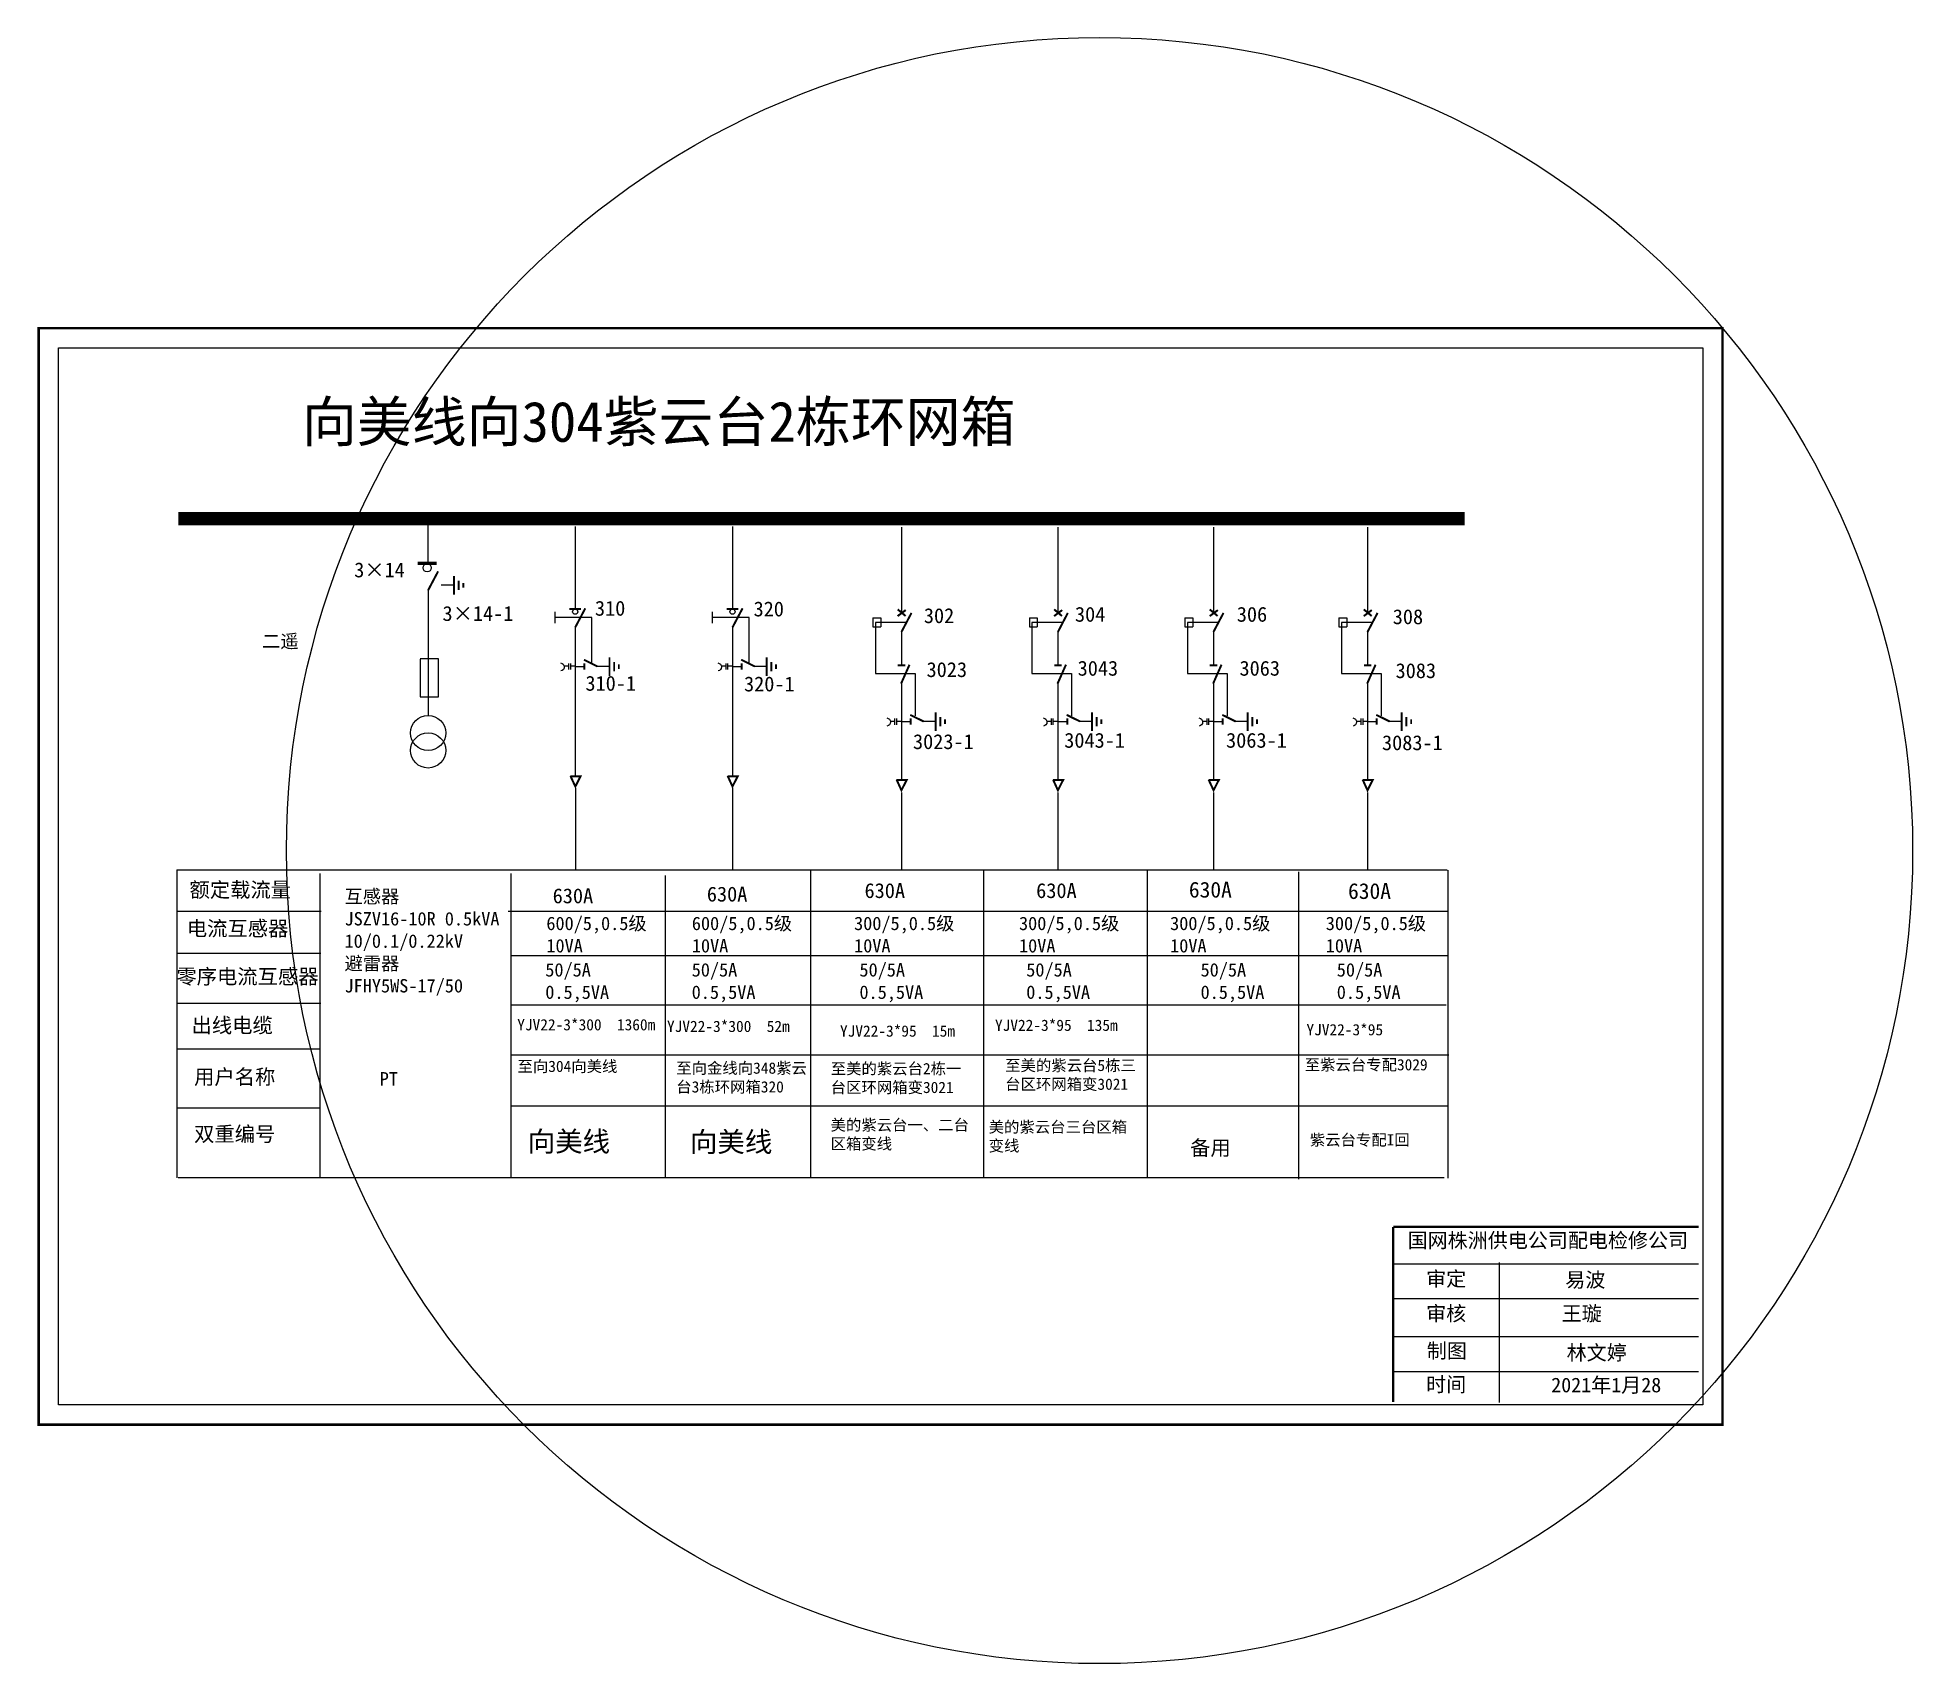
# Model space of a CAD drawing. Extents: x 1760 to 1899, y -315 to -194.
import ezdxf

# ---------------------------------------------------------------- set-up
doc = ezdxf.new("R2010")
doc.units = 0
doc.header["$LTSCALE"] = 0.774411
doc.linetypes.add('ACAD_ISO02W100', pattern=[15, 12, -3])
doc.linetypes.add('CENTER', pattern=[50.8, 31.75, -6.35, 6.35, -6.35])
doc.layers.get('0').update_dxf_attribs({"linetype": 'CONTINUOUS'})
doc.layers.add('2', color=7, linetype='CONTINUOUS')
doc.styles.add('hztxt_txtstyle_0.00_0_0', font='simkai.ttf')
doc.styles.add('hztxt_txtstyle_2.70_0_0', font='simkai.ttf', dxfattribs={"height": 2.7})
doc.styles.add('KaiTi_GB2312_txtstyle_1.09_0_0', font='KTGB2312.ttf', dxfattribs={"height": 1.0944})
doc.styles.add('字体', font='KTGB2312.ttf', dxfattribs={"height": 2.5})

# ---------------------------------------------------------------- blocks, each defined once
blk = doc.blocks.new('JD')
for points in [[(-2, 0.2), (-2, -0.2), (2, 0.2), (2, -0.2)], [(1, -1.2), (1, -0.8), (-1, -1.2), (-1, -0.8)], [(-0.5, -1.8), (-0.5, -2.2), (0.5, -1.8), (0.5, -2.2)]]:
    blk.add_trace(points)

msp = doc.modelspace()

# ---------------------------------------------------------------- linework, layer by layer
at = {"color": 0}
for p, q in [((1788.75, -229.39), (1788.75, -232.68)), ((1799.73, -229.99), (1799.73, -236.1)), ((1811.45, -229.99), (1811.45, -236.1)), ((1824.04, -230.02), (1824.04, -236.44)), ((1835.7, -230.02), (1835.7, -236.44)), ((1847.29, -230.02), (1847.29, -236.44)), ((1858.77, -230.02), (1858.77, -236.44)), ((1788.76, -234.71), (1788.76, -244.04)), ((1789.75, -234.34), (1790.69, -234.34)), ((1799.73, -237.46), (1799.73, -248.56)), ((1811.45, -237.46), (1811.45, -248.56)), ((1821.91, -236.79), (1822.51, -236.79)), ((1821.91, -236.79), (1821.91, -237.45)), ((1821.91, -237.45), (1822.51, -237.45)), ((1822.51, -236.79), (1822.51, -237.45)), ((1833.57, -236.79), (1834.16, -236.79)), ((1833.57, -236.79), (1833.57, -237.45)), ((1833.57, -237.45), (1834.16, -237.45)), ((1834.16, -236.79), (1834.16, -237.45)), ((1845.16, -236.79), (1845.76, -236.79)), ((1845.16, -236.79), (1845.16, -237.45)), ((1845.16, -237.45), (1845.76, -237.45)), ((1845.76, -236.79), (1845.76, -237.45)), ((1856.64, -236.79), (1857.24, -236.79)), ((1856.64, -236.79), (1856.64, -237.45)), ((1856.64, -237.45), (1857.24, -237.45)), ((1857.24, -236.79), (1857.24, -237.45)), ((1824.04, -237.8), (1824.04, -240.28)), ((1835.7, -237.8), (1835.7, -240.28)), ((1847.29, -237.8), (1847.29, -240.28)), ((1858.77, -237.8), (1858.77, -240.28)), ((1799.73, -240.41), (1800.42, -240.41)), ((1801.32, -240.39), (1802.27, -240.39)), ((1811.45, -240.41), (1812.14, -240.41)), ((1813.04, -240.39), (1813.98, -240.39)), ((1824.04, -241.51), (1824.04, -248.82)), ((1835.7, -241.51), (1835.7, -248.82)), ((1847.29, -241.51), (1847.29, -248.82)), ((1858.77, -241.51), (1858.77, -248.82)), ((1825.63, -244.49), (1826.57, -244.49)), ((1837.29, -244.49), (1838.23, -244.49)), ((1848.89, -244.49), (1849.83, -244.49)), ((1860.36, -244.49), (1861.3, -244.49)), ((1824.04, -244.51), (1824.73, -244.51)), ((1835.7, -244.51), (1836.39, -244.51)), ((1847.29, -244.51), (1847.98, -244.51)), ((1858.77, -244.51), (1859.46, -244.51)), ((1780.81, -258.67), (1770.1, -258.67)), ((1780.77, -261.81), (1770.06, -261.81)), ((1780.77, -265.53), (1770.06, -265.53)), ((1780.73, -268.92), (1770.02, -268.92)), ((1780.76, -273.33), (1770.06, -273.33))]:
    msp.add_line(p, q, dxfattribs=at)
at = {"color": 0, "linetype": 'ACAD_ISO02W100'}
for p, q in [((1824.34, -237.13), (1822.1, -237.13)), ((1822.1, -237.13), (1822.1, -240.94)), ((1836, -237.13), (1833.76, -237.13)), ((1833.76, -237.13), (1833.76, -240.94)), ((1847.59, -237.13), (1845.35, -237.13)), ((1845.35, -237.13), (1845.35, -240.94)), ((1859.07, -237.13), (1856.83, -237.13)), ((1856.83, -237.13), (1856.83, -240.94)), ((1822.1, -240.94), (1825.05, -240.94)), ((1825.05, -240.94), (1825.05, -244.09)), ((1833.76, -240.94), (1836.71, -240.94)), ((1836.71, -240.94), (1836.71, -244.09)), ((1845.35, -240.94), (1848.31, -240.94)), ((1848.31, -240.94), (1848.31, -244.09)), ((1856.83, -240.94), (1859.79, -240.94)), ((1859.79, -240.94), (1859.79, -244.09))]:
    msp.add_line(p, q, dxfattribs=at)
at = {"color": 0, "linetype": 'CENTER'}
for p, q in [((1799.74, -249.46), (1799.74, -255.6)), ((1811.45, -249.46), (1811.45, -255.6)), ((1824.04, -249.8), (1824.04, -255.57)), ((1835.7, -249.8), (1835.7, -255.57)), ((1847.3, -249.8), (1847.3, -255.57)), ((1858.77, -249.8), (1858.77, -255.57))]:
    msp.add_line(p, q, dxfattribs=at)
at = {"color": 0, "linetype": 'Continuous'}
for p, q in [((1770.04, -255.58), (1864.7, -255.58)), ((1770.08, -278.53), (1770.08, -255.58)), ((1817.26, -255.63), (1817.26, -278.52)), ((1830.16, -255.63), (1830.16, -278.52)), ((1842.36, -255.64), (1842.36, -278.54)), ((1864.76, -255.6), (1864.76, -278.54)), ((1780.71, -255.83), (1780.71, -278.52)), ((1794.92, -255.83), (1794.92, -278.52)), ((1806.44, -255.98), (1806.44, -278.51)), ((1853.62, -255.72), (1853.62, -278.61)), ((1794.74, -258.65), (1864.73, -258.65)), ((1794.92, -261.94), (1864.76, -261.94)), ((1794.92, -265.63), (1864.64, -265.63)), ((1794.92, -269.36), (1864.83, -269.36)), ((1794.92, -273.15), (1864.73, -273.15)), ((1864.49, -278.53), (1770.15, -278.53)), ((1860.69, -284.93), (1883.44, -284.93)), ((1868.59, -284.82), (1868.59, -295.27)), ((1860.69, -287.52), (1883.44, -287.52)), ((1860.69, -290.35), (1883.44, -290.35)), ((1860.69, -292.94), (1883.44, -292.94))]:
    msp.add_line(p, q, dxfattribs=at)
at = {"color": 0, "linetype": 'Continuous', "const_width": 0.182}
msp.add_lwpolyline([(1759.75, -215.21), (1885.23, -215.21), (1885.23, -296.91), (1759.75, -296.91)], close=True, dxfattribs=at)
at = {"color": 0, "linetype": 'Continuous'}
msp.add_lwpolyline([(1761.23, -216.68), (1883.76, -216.68), (1883.76, -295.43), (1761.23, -295.43)], close=True, dxfattribs=at)
at = {"color": 0}
for points, const_width in [([(1770.16, -229.39), (1866, -229.39)], 0.998), ([(1788, -232.72), (1789.4, -232.72)], 0.238), ([(1788.76, -234.75), (1789.51, -233.33)], 0.15), ([(1799.29, -236.12), (1800.17, -236.12)], 0.15), ([(1799.73, -237.5), (1800.48, -236.08)], 0.15), ([(1811.01, -236.12), (1811.89, -236.12)], 0.15), ([(1811.45, -237.5), (1812.2, -236.08)], 0.15), ([(1823.76, -236.16), (1824.35, -236.65)], 0.15), ([(1835.42, -236.16), (1836, -236.65)], 0.15), ([(1847.01, -236.16), (1847.6, -236.65)], 0.15), ([(1858.49, -236.16), (1859.08, -236.65)], 0.15), ([(1823.75, -236.66), (1824.36, -236.21)], 0.15), ([(1824.04, -237.84), (1824.79, -236.42)], 0.15), ([(1835.41, -236.66), (1836.02, -236.21)], 0.15), ([(1835.7, -237.84), (1836.44, -236.42)], 0.15), ([(1847.01, -236.66), (1847.62, -236.21)], 0.15), ([(1847.29, -237.84), (1848.04, -236.42)], 0.15), ([(1858.49, -236.66), (1859.09, -236.21)], 0.15), ([(1858.77, -237.84), (1859.52, -236.42)], 0.15), ([(1800.38, -239.91), (1801.38, -240.41)], 0.15), ([(1800.42, -240.18), (1800.42, -240.64)], 0.15), ([(1812.1, -239.91), (1813.1, -240.41)], 0.15), ([(1812.14, -240.18), (1812.14, -240.64)], 0.15), ([(1823.77, -240.32), (1824.32, -240.32)], 0.15), ([(1824.01, -241.7), (1824.64, -240.28)], 0.15), ([(1835.43, -240.32), (1835.98, -240.32)], 0.15), ([(1835.67, -241.7), (1836.3, -240.28)], 0.15), ([(1847.02, -240.32), (1847.58, -240.32)], 0.15), ([(1847.26, -241.7), (1847.89, -240.28)], 0.15), ([(1858.5, -240.32), (1859.06, -240.32)], 0.15), ([(1858.74, -241.7), (1859.37, -240.28)], 0.15), ([(1824.69, -244.02), (1825.69, -244.51)], 0.15), ([(1824.73, -244.28), (1824.73, -244.74)], 0.15), ([(1836.35, -244.02), (1837.35, -244.51)], 0.15), ([(1836.39, -244.28), (1836.39, -244.74)], 0.15), ([(1847.95, -244.02), (1848.94, -244.51)], 0.15), ([(1847.98, -244.28), (1847.98, -244.74)], 0.15), ([(1859.42, -244.02), (1860.42, -244.51)], 0.15), ([(1859.46, -244.28), (1859.46, -244.74)], 0.15), ([(1799.36, -248.59), (1800.13, -248.59), (1799.74, -249.36), (1799.37, -248.57)], 0.15), ([(1811.08, -248.59), (1811.84, -248.59), (1811.45, -249.36), (1811.09, -248.57)], 0.15), ([(1823.67, -248.87), (1824.43, -248.87), (1824.04, -249.64), (1823.68, -248.85)], 0.15), ([(1835.33, -248.87), (1836.09, -248.87), (1835.7, -249.64), (1835.34, -248.85)], 0.15), ([(1846.93, -248.87), (1847.69, -248.87), (1847.3, -249.64), (1846.93, -248.85)], 0.15), ([(1858.4, -248.87), (1859.16, -248.87), (1858.77, -249.64), (1858.41, -248.85)], 0.15)]:
    msp.add_lwpolyline(points, dxfattribs=dict(at, const_width=const_width))
for points in [[(1798.22, -236.35), (1798.22, -237.18)], [(1809.94, -236.35), (1809.94, -237.18)], [(1788.17, -239.87), (1788.17, -242.67), (1789.55, -242.67), (1789.55, -239.84), (1788.17, -239.84)], [(1799.23, -240.19), (1799.23, -240.65)], [(1799.37, -240.19), (1799.37, -240.65)], [(1810.95, -240.19), (1810.95, -240.65)], [(1811.09, -240.19), (1811.09, -240.65)], [(1799.23, -240.4), (1798.91, -240.4)], [(1799.73, -240.4), (1799.37, -240.4)], [(1810.95, -240.4), (1810.63, -240.4)], [(1811.45, -240.4), (1811.09, -240.4)], [(1823.53, -244.51), (1823.22, -244.51)], [(1823.53, -244.3), (1823.53, -244.75)], [(1823.67, -244.3), (1823.67, -244.75)], [(1824.04, -244.51), (1823.67, -244.51)], [(1835.19, -244.51), (1834.88, -244.51)], [(1835.19, -244.3), (1835.19, -244.75)], [(1835.33, -244.3), (1835.33, -244.75)], [(1835.69, -244.51), (1835.33, -244.51)], [(1846.79, -244.51), (1846.47, -244.51)], [(1846.79, -244.3), (1846.79, -244.75)], [(1846.93, -244.3), (1846.93, -244.75)], [(1847.29, -244.51), (1846.93, -244.51)], [(1858.27, -244.51), (1857.95, -244.51)], [(1858.27, -244.3), (1858.27, -244.75)], [(1858.41, -244.3), (1858.41, -244.75)], [(1858.77, -244.51), (1858.41, -244.51)]]:
    msp.add_lwpolyline(points, dxfattribs=at)
at = {"color": 0, "linetype": 'ACAD_ISO02W100'}
for points in [[(1800.96, -240.18), (1800.96, -236.76), (1798.22, -236.76)], [(1812.68, -240.18), (1812.68, -236.76), (1809.94, -236.76)]]:
    msp.add_lwpolyline(points, dxfattribs=at)
at = {"color": 0}
for points in [[(1798.64, -240.15, -0.877934), (1798.66, -240.75)], [(1810.36, -240.15, -0.877934), (1810.37, -240.75)], [(1822.95, -244.25, -0.877934), (1822.96, -244.86)], [(1834.61, -244.25, -0.877934), (1834.62, -244.86)], [(1846.21, -244.25, -0.877934), (1846.22, -244.86)], [(1857.68, -244.25, -0.877934), (1857.69, -244.86)]]:
    msp.add_lwpolyline(points, format="xyb", dxfattribs=at)
at = {"color": 0, "linetype": 'Continuous', "const_width": 0.182}
for points in [[(1860.69, -282.18), (1860.68, -295.23)], [(1860.69, -282.17), (1883.44, -282.17)]]:
    msp.add_lwpolyline(points, dxfattribs=at)
at = {"color": 1, "linetype": 'Continuous'}
msp.add_circle((1838.8, -254.13), 60.59, dxfattribs=at)
at = {"color": 0}
for centre, radius in [((1788.7, -233.06), 0.305), ((1799.73, -236.33), 0.192), ((1811.45, -236.33), 0.192)]:
    msp.add_circle(centre, radius, dxfattribs=at)
at = {"layer": '2', "color": 0}
for centre in [(1788.77, -245.37), (1788.77, -246.67)]:
    msp.add_circle(centre, 1.31, dxfattribs=at)

# ---------------------------------------------------------------- block references
at = {"color": 0, "xscale": 0.3494655254594932, "yscale": 0.3494655254594932, "zscale": 0.3494655254595134, "rotation": 90}
for p in [(1790.7, -234.37), (1802.28, -240.42), (1814, -240.42), (1826.59, -244.52), (1838.24, -244.52), (1849.84, -244.52), (1861.32, -244.52)]:
    msp.add_blockref('JD', p, dxfattribs=at)

# ---------------------------------------------------------------- texts
at = {"color": 0, "linetype": 'Continuous', "style": 'hztxt_txtstyle_2.70_0_0'}
for s, p in [('3×14', (1783.26, -233.77)), ('3×14-1', (1789.84, -237.02)), ('310', (1801.2, -236.63)), ('320', (1813.02, -236.68)), ('302', (1825.71, -237.18)), ('304', (1836.97, -237.08)), ('306', (1849.03, -237.08)), ('308', (1860.65, -237.26)), ('3023', (1825.91, -241.2)), ('3043', (1837.17, -241.1)), ('3063', (1849.23, -241.1)), ('3083', (1860.86, -241.28)), ('310-1', (1800.49, -242.22)), ('320-1', (1812.31, -242.27)), ('3023-1', (1824.9, -246.57)), ('3043-1', (1836.17, -246.47)), ('3063-1', (1848.23, -246.47)), ('3083-1', (1859.85, -246.65))]:
    msp.add_text(s, height=1.109, dxfattribs=at).set_placement(p)
at = {"color": 0, "linetype": 'Continuous', "attachment_point": 1}
for s, insert, char_height, width, style in [('{\\fSimSun|b0|i0|c134|p2;向美线向304紫云台2栋环网箱}', (1779.36, -220.67), 3, 80.4201, '字体'), ('{\\fSimSun|b0|i0|c134|p2;二遥}', (1776.39, -238.03), 1.0024, 7.7986, 'hztxt_txtstyle_0.00_0_0'), ('{\\fSimSun|b0|i0|c134|p2;额定载流量}', (1770.99, -256.5), 1.1094, 17.8852, 'hztxt_txtstyle_2.70_0_0'), ('\\A1;{\\fSimSun|b0|i0|c134|p2;互感器\\PJSZV16-10R 0.5kVA\\P10/0.1/0.22kV\\P避雷器\\PJFHY5WS-17/50}', (1782.54, -257.05), 0.9985, 18.4113, 'hztxt_txtstyle_2.70_0_0'), ('{\\fSimSun|b0|i0|c134|p2;630A}', (1798.05, -256.95), 1.1094, 17.8852, 'hztxt_txtstyle_2.70_0_0'), ('{\\fSimSun|b0|i0|c134|p2;630A}', (1809.54, -256.82), 1.1094, 17.8852, 'hztxt_txtstyle_2.70_0_0'), ('{\\fSimSun|b0|i0|c134|p2;630A}', (1821.29, -256.56), 1.1094, 17.8852, 'hztxt_txtstyle_2.70_0_0'), ('{\\fSimSun|b0|i0|c134|p2;630A}', (1834.08, -256.56), 1.1094, 17.8852, 'hztxt_txtstyle_2.70_0_0'), ('{\\fSimSun|b0|i0|c134|p2;630A}', (1845.46, -256.46), 1.1757, 9.454, 'hztxt_txtstyle_0.00_0_0'), ('{\\fSimSun|b0|i0|c134|p2;630A}', (1857.32, -256.56), 1.1757, 9.454, 'hztxt_txtstyle_0.00_0_0'), ('{\\fSimSun|b0|i0|c134|p2;电流互感器}', (1770.79, -259.38), 1.1094, 17.8852, 'hztxt_txtstyle_2.70_0_0'), ('\\A1;{\\fSimSun|b0|i0|c134|p2;600/5,0.5级\\P10VA}', (1797.58, -259.06), 0.9985, 18.4113, 'hztxt_txtstyle_2.70_0_0'), ('\\A1;{\\fSimSun|b0|i0|c134|p2;600/5,0.5级\\P10VA}', (1808.42, -259.06), 0.9985, 18.4113, 'hztxt_txtstyle_2.70_0_0'), ('\\A1;{\\fSimSun|b0|i0|c134|p2;300/5,0.5级\\P10VA}', (1820.51, -259.06), 0.9985, 18.4113, 'hztxt_txtstyle_2.70_0_0'), ('\\A1;{\\fSimSun|b0|i0|c134|p2;300/5,0.5级\\P10VA}', (1832.8, -259.06), 0.9985, 18.4113, 'hztxt_txtstyle_2.70_0_0'), ('\\A1;{\\fSimSun|b0|i0|c134|p2;300/5,0.5级\\P10VA}', (1844.06, -259.06), 0.9985, 18.4113, 'hztxt_txtstyle_2.70_0_0'), ('\\A1;{\\fSimSun|b0|i0|c134|p2;300/5,0.5级\\P10VA}', (1855.66, -259.06), 0.9985, 18.4113, 'hztxt_txtstyle_2.70_0_0'), ('{\\fSimSun|b0|i0|c134|p2;50/5A\\P0.5,5VA}', (1797.5, -262.52), 0.9985, 17.8852, 'hztxt_txtstyle_2.70_0_0'), ('{\\fSimSun|b0|i0|c134|p2;50/5A\\P0.5,5VA}', (1808.41, -262.52), 0.9985, 17.8852, 'hztxt_txtstyle_2.70_0_0'), ('{\\fSimSun|b0|i0|c134|p2;50/5A\\P0.5,5VA}', (1820.91, -262.52), 0.9985, 17.8852, 'hztxt_txtstyle_2.70_0_0'), ('{\\fSimSun|b0|i0|c134|p2;50/5A\\P0.5,5VA}', (1833.34, -262.52), 0.9985, 17.8852, 'hztxt_txtstyle_2.70_0_0'), ('{\\fSimSun|b0|i0|c134|p2;50/5A\\P0.5,5VA}', (1846.33, -262.52), 0.9985, 17.8852, 'hztxt_txtstyle_2.70_0_0'), ('{\\fSimSun|b0|i0|c134|p2;50/5A\\P0.5,5VA}', (1856.48, -262.52), 0.9985, 17.8852, 'hztxt_txtstyle_2.70_0_0'), ('{\\fSimSun|b0|i0|c134|p2;零序电流互感器}', (1770.01, -262.96), 1.1094, 17.8852, 'hztxt_txtstyle_2.70_0_0'), ('{\\fSimSun|b0|i0|c134|p2;出线电缆}', (1771.14, -266.6), 1.1094, 17.8852, 'hztxt_txtstyle_2.70_0_0'), ('{\\fSimSun|b0|i0|c134|p2;用户名称}', (1771.33, -270.44), 1.1094, 17.8852, 'hztxt_txtstyle_2.70_0_0'), ('{\\fSimSun|b0|i0|c134|p2;PT}', (1785.16, -270.64), 1.0024, 7.7986, 'hztxt_txtstyle_0.00_0_0'), ('{\\fSimSun|b0|i0|c134|p2;双重编号}', (1771.33, -274.7), 1.1094, 17.8852, 'hztxt_txtstyle_2.70_0_0'), ('{\\fSimSun|b0|i0|c134|p2;备用}', (1845.55, -275.73), 1.1094, 17.8852, 'hztxt_txtstyle_2.70_0_0'), ('{\\fSimSun|b0|i0|c134|p2;国网株洲供电公司配电检修公司}', (1861.76, -282.63), 1.0944, 22.6379, '字体'), ('{\\fSimSun|b0|i0|c134|p2;易波}', (1873.51, -285.57), 1.0944, 8.5588, '字体'), ('{\\fSimSun|b0|i0|c134|p2;王璇}', (1873.24, -288.08), 1.0944, 8.5588, '字体'), ('{\\fSimSun|b0|i0|c134|p2;林文婷}', (1873.61, -291), 1.0944, 8.5588, '字体'), ('{\\fSimSun|b0|i0|c134|p2;2021年1月28}', (1872.46, -293.41), 1.0944, 16.0081, '字体')]:
    msp.add_mtext(s, dxfattribs=dict(at, insert=insert, char_height=char_height, width=width, style=style))
at = {"char_height": 0.84, "width": 10.4493, "attachment_point": 1, "style": '字体'}
for s, insert in [('{\\fSimSun|b0|i0|c134|p2;YJV22-3*300  1360m}', (1795.41, -266.69)), ('{\\fSimSun|b0|i0|c134|p2;YJV22-3*300  52m}', (1806.57, -266.81)), ('{\\fSimSun|b0|i0|c134|p2;YJV22-3*95  135m}', (1831.01, -266.73)), ('{\\fSimSun|b0|i0|c134|p2;YJV22-3*95  15m}', (1819.46, -267.16)), ('{\\fSimSun|b0|i0|c134|p2;YJV22-3*95}', (1854.22, -267.06)), ('{\\fSimSun|b0|i0|c134|p2;至美的紫云台5栋三台区环网箱变3021}', (1831.77, -269.72)), ('{\\fSimSun|b0|i0|c134|p2;至紫云台专配3029}', (1854.09, -269.67)), ('{\\fSimSun|b0|i0|c134|p2;至向304向美线}', (1795.43, -269.79)), ('{\\fSimSun|b0|i0|c134|p2;至\\C0;向金线向348紫云台3栋环网箱320}', (1807.26, -269.92)), ('{\\fSimSun|b0|i0|c134|p2;至美的紫云台2栋一台区环网箱变3021}', (1818.77, -269.96)), ('{\\fSimSun|b0|i0|c134|p2;美的紫云台一、二台区箱变线}', (1818.76, -274.16)), ('{\\fSimSun|b0|i0|c134|p2;美的紫云台三台区箱变线}', (1830.54, -274.31)), ('{\\fSimSun|b0|i0|c134|p2;紫云台专配I回}', (1854.47, -275.27))]:
    msp.add_mtext(s, dxfattribs=dict(at, insert=insert))
at = {"color": 7, "linetype": 'Continuous', "char_height": 1.094, "width": 8.5588, "attachment_point": 1, "style": 'KaiTi_GB2312_txtstyle_1.09_0_0'}
for s, insert in [('审定', (1863.14, -285.5)), ('审核', (1863.14, -288.08)), ('制图', (1863.19, -290.86)), ('时间', (1863.14, -293.37))]:
    msp.add_mtext(s, dxfattribs=dict(at, insert=insert))
at = {"layer": '2', "color": 7, "char_height": 1.5, "width": 83.0504, "attachment_point": 1, "style": '字体'}
for insert in [(1796.19, -275.06), (1808.28, -275.09)]:
    msp.add_mtext('{\\fSimSun|b0|i0|c134|p2;向美线}', dxfattribs=dict(at, insert=insert))

doc.saveas('drawing.dxf')
